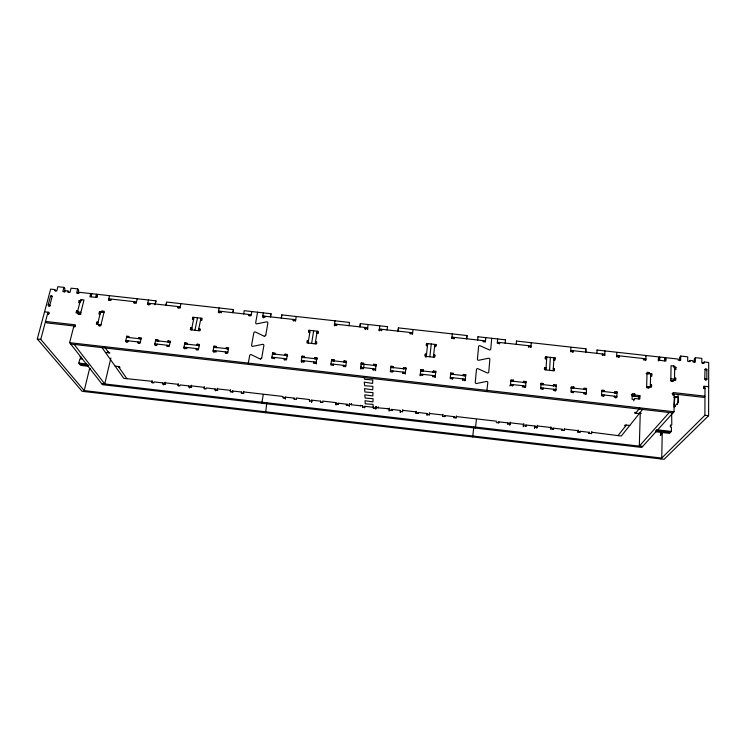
<?xml version="1.0" encoding="UTF-8"?>
<svg xmlns="http://www.w3.org/2000/svg" width="746" height="746" viewBox="0 0 746 746"><rect width="100%" height="100%" fill="white"/><g stroke="black" fill="none" stroke-linecap="round" stroke-linejoin="round"><path stroke-width="1.12" d="M379.21 330.347L379.779 326.161M55.894 291.08L54.794 289.56L50.653 289.103L37.3 338.982L82.088 391.296L664.071 459.303L708.607 415.709L708.7 362.491L704.252 361.996L703.124 363.302M704.252 361.996L704.252 363.106L701.827 362.826L701.846 358.397L695.375 357.679L694.274 359.003L694.246 362.314M660.863 458.93L704.895 415.289L704.989 386.335L703.459 387.985M705.688 380.292L706.835 379.033L706.863 369.699A0.942 0.811 28.2 0 0 705.949 368.766A0.942 0.811 28.2 0 0 705.035 369.494L704.718 379.145M381.551 330.609L381.7 329.294L381.691 330.702M271.022 313.749L244.194 310.681L243.69 314.01M695.375 357.679L695.347 362.108L692.922 361.838L692.931 360.728L690.125 360.421L689.043 361.735M690.125 360.421L690.115 361.521L687.691 361.25L687.737 356.83L680.697 356.047L679.643 357.381L679.597 360.682M680.697 356.047L680.632 360.467L678.217 360.197L678.235 359.087L597.07 350.042A1.231 0.466 2 0 0 597.052 350.172M674.515 378.017L675.736 378.157L675.699 380.404L673.265 380.124L672.23 381.383M673.489 365.969L673.47 367.079L675.895 367.349L675.857 369.578L674.645 369.438M655.893 431.785L669.535 433.361L671.381 431.421L671.456 427.113L670.356 426.982L670.393 424.922M671.661 413.946L671.801 424.716L670.561 426.041M673.265 380.124L673.246 381.253L670.813 380.982L671.064 365.689L674.701 366.1L674.496 379.145L673.116 380.824L670.393 380.516M673.228 395.455L673.265 393.123M75.253 326.114L46.672 322.878L45.534 321.451L75.355 324.836L74.805 326.972L73.658 326.841L69.63 342.675L102.482 384.684L641.784 447.441L674.011 411.755L674.263 394.97L673.032 394.83L673.069 392.555L704.951 396.163L703.804 397.376L672.034 393.776M660.266 435.636L661.133 434.704L662.196 434.825L661.739 458.063L84.214 390.606L89.576 368.645L90.574 368.766M664.686 360.905L664.742 357.586M664.723 358.695L665.936 358.826L665.889 361.036L658.438 360.206L658.485 357.996L659.697 358.127L658.718 359.451L658.737 358.35M659.65 360.346L659.716 357.026M661.133 434.704L661.17 432.708L660.303 433.64L662.42 433.883M658.364 360.999L658.42 358.798M375.993 406.738L375.928 407.241L378.063 407.838L389.281 408.789L389.114 411.177M650.316 386.95L650.643 373.839M650.372 384.694L651.594 384.833L651.538 387.09L646.661 386.54M646.996 373.429L651.855 373.97L651.799 376.208L650.587 376.077M649.43 373.699L649.458 372.58L647.034 372.31L646.633 387.668L649.076 387.948L649.104 386.81L648.153 388.051M677.471 404.444L678.245 397.282L674.943 396.835L674.048 405.218M643.369 359.87L643.556 358.546M645.784 360.141L646.055 355.506L645.588 356.168M638.893 399.11L638.958 396.835L639.882 395.622L634.687 395.035L633.783 396.247L634.715 393.897L632.272 393.618L632.095 399.315L634.548 399.586L634.576 398.448L639.788 399.045L639.882 395.622M110.893 357.968L104.738 383.938L101.624 383.575L642.623 446.509L639.322 446.117L640.255 413.153M633.643 400.788L634.576 398.448M634.687 395.035L634.715 393.897M391.025 366.211L390.988 367.508L393.356 367.778L393.412 366.482L391.025 366.211L390.326 371.769L392.713 372.049L392.853 370.93M391.37 410.412L391.408 409.386L400.49 410.44L400.304 412.473L400.49 410.44M616.681 356.886L616.783 352.597M614.536 392.741L614.573 391.613L617.017 391.883L616.802 397.571L614.359 397.292L614.406 396.154M619.087 357.157L619.264 355.833L618.434 357.166M678.011 394.765L678.534 402.038L674.002 406.99M604.67 355.544L604.987 350.918M604.167 391.566L604.213 390.428L601.78 390.158L601.537 395.828L603.98 396.107L604.027 394.97L603.234 396.182M602.264 355.273L602.442 353.949M591.737 431.58L591.643 433.64L588.753 433.295M597.07 350.042L596.921 353.334A1.231 0.466 2.1 0 0 596.903 353.473M589.461 433.389L589.508 432.354L580.239 431.281L579.605 432.251M584.081 389.281L584.137 388.153L586.57 388.424L586.291 394.093L583.857 393.813L583.913 392.685M580.239 431.281L580.192 432.316L577.432 431.99M585.797 349.743L585.666 352.215L585.955 348.802L516.502 341.053L516.251 344.456A1.212 0.466 4 0 1 516.241 344.326M578.01 432.055L578.113 430.004M573.749 388.106L573.814 386.978L571.389 386.698L571.072 392.359L573.506 392.638L573.571 391.501L572.881 392.732M570.699 351.748L570.923 347.412M573.096 352.019L573.273 350.695L572.592 352.037M562.214 430.228L562.279 429.202L553.028 428.129L552.488 429.109M564.508 428.428L564.396 430.479L561.607 430.153M552.972 429.155L553.028 428.129M553.187 385.952L553.802 384.703L556.227 384.983L555.882 390.634L553.448 390.354L553.523 389.225M553.15 370.706L553.961 357.763M550.8 428.903L550.921 426.852M553.29 368.477L554.492 368.617L554.353 370.846L544.72 369.755L544.869 367.526L546.072 367.666L545.485 368.962L544.291 368.822L544.869 367.526M544.99 358.155L545.568 356.821L555.164 357.903L555.024 360.113L553.821 359.973M553.728 385.831L553.802 384.703M549.541 370.296L550.362 357.362M402.915 373.364L402.999 372.086L402.868 373.205L405.255 373.476L405.927 367.909L403.539 367.638L403.409 368.748M403.455 368.925L403.539 367.638M543.433 384.666L543.508 383.537L541.083 383.257L540.514 384.507L542.929 384.787L543.508 383.537M545.568 356.821L545.429 359.031L546.622 359.171M546.137 356.532L545.997 358.723L546.771 356.961L545.923 369.885M536.719 428.316L537.353 425.276M541.083 383.257L540.71 388.899L543.135 389.179L543.209 388.051L542.631 389.281M535.115 426.05L534.556 428.064L535.115 426.05L525.902 424.987L525.436 425.975M405.264 374.063L405.386 372.357L390.466 370.659M405.833 369.195L405.927 367.909M523.478 382.39L523.561 381.271L525.977 381.542L525.566 387.174L523.142 386.904L523.226 385.775L522.713 387.015M528.522 347.03L528.56 346.051M523.813 423.709L523.207 426.74M530.9 347.3L531.199 342.983M525.902 424.987L525.753 426.171M410.179 333.891L410.291 332.492L410.16 333.574L412.491 334.068M509.872 423.141L509.714 425.183L510.283 422.143M513.211 381.225L513.295 380.106L510.879 379.826L510.441 385.458L512.856 385.729L512.95 384.6L512.474 385.85M507.961 423.933L508.035 422.917L498.85 421.844L498.477 422.842M477.673 340.017A1.203 0.476 5 0 0 477.692 340.157L477.972 336.754L505.471 339.822L505.201 343.095A1.203 0.466 4.3 0 1 505.117 343.216M498.85 421.844L498.766 422.87L496.323 422.581M497.638 338.954L497.274 343.309L499.643 343.57L499.736 342.479L499.326 343.85M491.717 338.292L490.775 349.016A1.203 1.1 13.5 0 1 489.488 349.967L479.865 345.659A1.194 1.1 12.3 0 0 478.578 346.62L477.421 359.068A1.203 1.11 13 0 0 478.512 360.309L488.761 358.211A1.203 1.11 14 0 1 489.861 359.451L488.751 372.03A1.212 1.119 14.8 0 1 487.455 373.009L477.748 368.627A1.212 1.119 13.5 0 0 476.442 369.606L475.277 382.288A1.212 1.128 14.3 0 0 476.377 383.547L486.709 381.411A1.212 1.128 15.5 0 1 487.819 382.67L486.765 391.622M473.813 426.843L472.684 436.942M483.128 340.624L483.026 341.715L485.394 341.976L485.786 337.63M476.452 419.345L475.435 428.083M155.271 304.107L155.951 300.843L79.151 292.283L78.88 293.327L76.614 293.066L77.687 288.898L71.084 288.17L70.003 292.329L67.737 292.078L68.007 291.033L65.378 290.744L65.107 291.789L62.841 291.537L63.932 287.369L57.89 286.697L56.789 290.856L54.523 290.604L54.794 289.56M463.061 375.704L463.359 374.427L465.756 374.706L465.215 380.301L462.809 380.031L462.921 378.912L462.623 380.171M233.489 309.59L166.572 302.027L165.994 305.338L166.517 302.969M466.679 338.097L466.912 335.663A1.194 0.476 5.3 0 0 466.996 335.532L398.401 327.886L398 331.121A1.184 0.466 7 0 0 398.038 331.252L398.345 328.827M466.996 335.532L466.679 338.787A1.194 0.466 5.3 0 1 466.595 338.917M463.247 375.546L463.359 374.427M454.016 417.667L454.118 416.65L444.98 415.587L444.775 416.604M456.365 415.886L456.17 417.919L453.792 417.648M453.046 374.389L453.167 373.27L450.761 373L450.509 374.278L452.906 374.548L453.167 373.27M444.98 415.587L444.877 416.613L442.63 416.361M454.165 338.721L454.314 337.406L454.053 338.787M450.761 373L450.192 378.595L452.598 378.865L452.71 377.746L452.449 379.005M442.723 416.361L442.938 414.328M451.796 338.46L452.29 333.891M435.795 371.303L435.599 372.58L433.212 372.31L433.398 371.023L435.795 371.303L435.188 376.879L432.792 376.609L432.913 375.49L432.727 376.758M433.407 357.194L434.815 344.4L434.564 346.209M427.16 414.552L427.262 413.536L418.152 412.482L418.03 413.508L418.152 412.482M434.843 355.124L434.648 356.457L433.463 356.318L433.65 354.993L434.843 355.124L434.601 357.325L425.08 356.252L425.332 354.052L426.525 354.182L426.358 355.525L425.173 355.385L425.332 354.052M426.367 344.839L426.535 343.468L436 344.531L435.767 346.713L434.573 346.582M433.277 372.142L433.398 371.023M429.519 412.771L429.304 414.804L427.029 414.552M429.845 356.784L431.263 343.999M418.124 413.517L415.895 413.247L416.054 411.895L402.663 410.347L402.56 411.708L400.341 411.456M420.147 375.76L420.343 374.063L435.31 375.76L435.049 377.457M420.847 369.606L420.707 370.893L423.085 371.163L423.234 369.876L420.847 369.606L420.212 375.173L422.609 375.452L422.73 374.333L422.581 375.611M423.113 370.986L423.234 369.876M426.535 343.468L426.283 345.65L427.467 345.79M426.274 356.383L427.719 343.598L427.318 346.125M415.895 413.247L416.128 411.223M402.514 411.699L402.756 409.675M412.51 333.835L413.023 329.518M425.919 357.437L426.199 355.171M393.273 367.591L393.412 366.482M389.403 408.127L389.151 410.151L392.573 410.552M391.286 410.393L391.408 409.386M387.137 408.892L387.202 408.388M376.059 406.579L375.807 409.116M359.964 327A1.184 0.466 8 0 1 359.908 326.86L360.355 323.643L387.519 326.673L387.099 329.9A1.184 0.466 7.4 0 1 387.043 330.03M378.063 407.838L378.194 406.831M373.625 365.363L373.774 364.253L376.152 364.524L375.415 370.072L373.037 369.802L373.186 368.692L373.205 369.979M373.662 408.351L373.802 407.344L364.738 406.29L364.626 407.82M379.639 328.296L379.35 330.907L379.35 329.033L412.641 332.753M362.5 407.577L362.612 406.048M363.526 364.216L363.675 363.106L361.297 362.836L360.532 368.384L362.91 368.655L363.069 367.536L363.125 368.832M363.638 367.601L364.095 364.281M351.478 403.903L351.431 404.752L360.477 405.796L360.551 405.292M365.148 328.772L365.288 327.466L365.223 329.676M360.747 368.561L361.055 366.351M361.157 366.23L360.775 368.99L360.691 367.265L375.564 368.962L375.583 370.678M367.489 329.033L368.076 324.501M360.076 326.198L360.411 323.783A1.184 0.466 8 0 1 360.355 323.643M349.445 403.502L349.259 406.551M351.431 404.752L351.571 403.745M347.039 405.264L347.179 404.257L338.143 403.213L337.994 404.22M336.297 403.008L336.008 405.013L335.877 403.968L338.358 404.267M281.298 318.216L281.774 314.877L349.51 322.431L349.007 325.778A1.184 0.466 8.4 0 0 349.044 325.648M343.943 361.987L344.102 360.887L346.47 361.148L345.668 366.687L343.3 366.417L343.458 365.307L343.58 366.612M435.804 345.892L436 344.531M333.863 360.84L334.031 359.74L331.662 359.469L330.832 364.999L333.21 365.27L333.369 364.16L333.537 365.465M427.029 415.401L427.262 413.536M334.973 324.137L334.712 325.918L334.506 324.025L367.629 327.727L367.685 329.601M336.707 325.592L336.838 324.286M311.642 402.019L311.623 400.136L320.631 401.18L320.482 402.187L322.925 402.476L322.692 401.078L335.97 402.616L336.157 404.015M334.367 325.331L334.991 320.808M314.346 358.621L314.523 357.52L316.882 357.791L316.024 363.311L313.656 363.041L313.824 361.931L314.057 363.246M311.679 402.197L311.623 400.136M429.276 414.972L429.463 413.452L442.9 415M315.166 343.841L317.162 331.196L317.442 333.061M309.385 401.068L309.543 399.642M52.192 296.432L51.707 295.593L50.551 296.097L48.154 304.993L48.639 305.851L49.805 305.338L52.192 296.432L50.495 296.246L50.765 296.619M311.642 343.449L313.646 330.804M304.303 357.483L304.48 356.383L302.121 356.112L301.235 361.624L303.594 361.894L303.771 360.794L304.032 362.108M308.471 340.875L307.296 340.745L306.951 342.918L316.341 343.981L316.686 341.799L315.511 341.668L315.726 343.039L316.901 343.169M316.817 333.359L317.992 333.49L318.328 331.336L308.975 330.282L308.63 332.436L309.795 332.567M308.117 343.048L310.15 330.413M285.308 399.138L285.177 397.077L294.157 398.112L293.999 399.119L296.535 399.418L296.19 398.01L309.431 399.539L309.721 400.947M293.225 320.733L293.355 319.428L293.644 320.864M295.547 320.994L296.209 316.49M284.851 355.273L285.028 354.173L287.387 354.443L286.464 359.945L284.105 359.675L284.291 358.574L284.618 359.889M274.836 354.136L275.032 353.035L272.672 352.765L271.721 358.267L274.08 358.537L274.267 357.427L274.631 358.751M266.816 402.765L265.613 412.743M281.438 317.414L281.774 314.877M263.263 394.643L261.939 402.234L262.312 403.278M261.715 358.108L263.87 345.529A1.194 1.091 -14.3 0 0 262.89 344.307L252.558 346.377A1.194 1.091 -15.3 0 1 251.579 345.156L253.826 332.865A1.184 1.082 -14.4 0 1 255.188 331.914L264.392 336.334M265.744 335.383L267.861 323.009A1.184 1.072 -12.7 0 0 266.891 321.815L256.652 323.848A1.184 1.072 -13.7 0 1 255.682 322.654L257.594 312.182M271.022 313.712L270.434 317.003L270.863 314.607M263.329 317.936L263.711 315.819M265.119 316.276L264.933 317.339L262.611 317.078L263.375 312.826M232.323 391.976L232.51 390.979L241.443 392.014L241.256 393.011L243.97 393.329M260.345 359.078L251.057 354.583A1.203 1.1 -16.2 0 0 249.686 355.553L248.306 363.097L248.763 364.402M243.364 393.263L243.728 391.268M251.812 311.539L251.029 315.791L248.716 315.53L248.912 314.467L249.36 315.912M230.598 389.748L230.225 391.734L233.05 392.06L232.51 390.979M215.426 390.876L215.193 388.974L206.288 387.948L206.092 388.936L203.994 388.694L204.385 386.708M217.478 388.228L217.179 390.391M233.489 309.525L232.873 312.807L233.33 310.42M226.122 348.596L226.336 347.505L228.677 347.767L227.633 353.24L225.283 352.979L225.497 351.879L226.029 353.222M216.181 347.468L216.396 346.377L214.055 346.107L212.974 351.571L215.324 351.842L215.538 350.741L216.098 352.084M220.695 312.63L220.816 311.324L221.357 312.779M218.391 312.369L219.137 307.893M196.907 345.277L197.121 344.186L199.462 344.447L198.352 349.911L196.011 349.641L196.235 348.55L196.869 349.893M178.257 383.686L177.837 385.663L179.926 385.906L180.131 384.917L189.018 385.943L188.813 386.932L191.694 387.267M189.409 388.023L189.018 385.943M190.911 387.174L191.312 385.197M198.399 330.665L200.954 318.16L201.765 320.071M191.442 329.881L194.025 317.386M194.92 330.273L197.494 317.777M186.985 344.148L187.209 343.057L184.887 342.796L183.749 348.242L186.08 348.513L186.304 347.422L186.976 348.774M191.881 327.727L190.724 327.597L190.277 329.751L199.555 330.795L199.993 328.65L198.837 328.52L199.452 329.918L200.609 330.049M200.515 320.295L201.672 320.426L202.11 318.29L192.878 317.255L192.431 319.391L193.587 319.521M152.193 380.665L151.764 382.642L153.844 382.885L154.058 381.887L162.917 382.922L162.703 383.91L165.668 384.246M163.374 385.001L162.917 382.922M180.047 308.089L180.84 303.622M164.791 384.153L165.211 382.176M167.766 341.966L168.009 340.875L170.33 341.146L169.165 346.582L166.834 346.321L167.067 345.23L167.794 346.582M177.753 307.828L177.865 306.531L178.546 307.995M157.173 344.102L156.93 345.193L154.599 344.922L155.802 339.495L158.124 339.756L157.882 340.838M149.871 304.713L150.17 303.781M138.728 338.665L138.98 337.584L141.292 337.845L140.061 343.272L137.74 343.001L137.991 341.92L138.821 343.281M147.577 304.461L148.407 300.004M136.145 303.184L137.189 299.099M128.126 340.791L127.874 341.882L125.552 341.612L126.811 336.194L129.123 336.465L128.871 337.546M133.86 302.923L133.972 301.626L134.802 303.109M453.876 417.657L454.118 416.65M465.756 374.706L465.457 375.975L463.863 375.798M456.02 417.909L456.347 416.566L496.817 421.248M464.926 380.861L465.327 379.182L450.304 377.476M110.856 300.358L111.191 299.426M108.58 300.097L109.448 295.658M98.052 322.272L96.896 322.141L96.374 324.277L100.98 324.799M104.011 312.36L99.432 311.847L98.91 313.973L100.057 314.103M97.521 324.407L100.57 311.977M101.717 312.108L101.978 311.045L104.263 311.306L100.719 325.871L98.416 325.61L98.677 324.538L99.638 325.955M88.485 366.277L80.661 365.372L78.824 363.069L79.831 359.003L80.866 359.124L81.342 357.175M95.777 297.356L96.56 294.222L97.512 295.724M91.562 294.735L90.425 294.614L89.902 296.703L96.915 297.486L97.437 295.397L96.299 295.267L97.25 296.768M91.04 296.833L91.823 293.691M77.724 310.858L76.586 310.728L76.045 312.854L78.33 313.106L79.356 314.56M81.724 299.743L81.463 300.797L79.188 300.535L78.647 302.643L79.785 302.764M78.33 313.106L78.06 314.169L80.354 314.43L84 299.995L80.587 299.612L77.453 311.921L80.885 312.304M77.901 293.532L78.703 290.418L77.687 288.898M64.184 292.003L64.995 288.889L63.932 287.369M85.1 391.65L40.76 339.374L47.986 312.238L48.984 313.525M509.91 385.99L510.525 384.33L525.641 386.046L524.96 387.696M513.295 380.106L512.828 381.365L510.423 381.085M507.634 423.905L508.035 422.917M525.977 381.542L525.454 382.801L523.049 382.521M509.788 424.148L510.339 422.823L523.888 424.39L523.282 425.705L526.657 426.097M554.548 359.227L555.164 357.903M553.877 369.904L554.492 368.617M555.602 386.223L556.227 384.983M536.794 427.272L537.456 425.957L551.042 427.533L550.315 428.847L553.709 429.239M555.117 391.137L555.947 389.496L540.785 387.771M573.814 386.978L573.124 388.218L570.709 387.939M586.57 388.424L585.843 389.664L583.419 389.384M563.864 430.414L564.647 429.109L578.271 430.694M585.377 394.578L586.347 392.955L571.138 391.23M604.213 390.428L603.421 391.659L601.808 391.473M617.017 391.883L616.177 393.105L614.555 392.928M588.846 433.323L589.508 432.354M591.018 433.566L591.914 432.27L621.287 436.028L642.744 409.246M615.73 398.038L616.849 396.434L601.584 394.69M645.038 360.141L645.971 358.817L616.858 355.562M649.458 372.58L648.507 373.858L646.092 373.587M650.894 375.247L651.855 373.97M664.928 360.15L665.936 358.826M650.633 386.074L651.594 384.833M618.005 435.645L626.342 425.08M635.723 413.2L639.798 408.043M674.85 368.645L675.895 367.349M674.692 379.425L675.736 378.157M674.943 396.835L674.002 397.254M706.285 370.342L706.863 369.699L705.035 369.494M639.322 446.117L669.274 412.501M661.366 433.762L662.523 432.512M136.257 301.878L108.683 298.801L109.597 300.293M180.159 306.783L147.689 303.156L148.734 305.123M251.225 314.719L218.503 311.073L219.24 313.012M262.806 316.015L295.677 319.689M451.955 337.145L485.497 340.894M497.368 342.218L531.068 345.976M570.877 350.424L604.847 354.219M108.422 299.855L110.706 300.106M133.721 302.68L136.014 302.932M147.447 304.209L149.741 304.471M177.641 307.585L179.935 307.846M218.298 312.126L220.602 312.387M293.178 320.5L295.5 320.761M334.339 325.097L336.679 325.359M365.139 328.538L367.489 328.8M379.21 330.114L381.56 330.375M451.843 338.227L454.202 338.488M528.606 346.806L530.993 347.077M570.811 351.525L573.208 351.795M602.395 355.049L604.801 355.32M616.821 356.663L619.227 356.933M643.528 359.647L645.943 359.917M316.463 332.502L318.533 332.735M670.85 378.726L674.496 379.145M77.612 312.182L78.75 312.313M81.1 314.113L78.824 313.852L76.586 310.728M44.564 311.847L49.124 312.36L48.565 314.486L47.418 314.355M708.653 386.754L703.758 386.195L703.758 388.461L704.979 388.601M192.524 329.135L191.368 329.005L190.724 327.597M308.713 342.246L307.548 342.116L307.296 340.745M674.934 397.142L677.405 397.422M126.559 337.276L141.05 338.926M155.56 340.577L170.097 342.228M184.654 343.887L199.238 345.538M213.841 347.198L228.463 348.867M272.486 353.865L287.201 355.544M301.944 357.213L316.714 358.891M331.494 360.57L346.312 362.258M361.148 363.945L376.003 365.633M390.885 367.321L405.796 369.018M420.725 370.715L435.673 372.413M450.649 374.119L465.653 375.825M510.796 380.954L525.893 382.67M541.009 384.386L556.152 386.111M571.324 387.836L586.515 389.561M601.733 391.286L616.97 393.021M158.889 341.127L156.567 340.866L155.802 339.495M170.274 342.423L168.736 342.246L168.009 340.875M199.303 345.724L197.755 345.547L197.121 344.186M216.955 347.729L214.624 347.468L214.055 346.107M228.416 349.035L226.868 348.858L226.336 347.505M274.603 354.285L273.045 354.108L272.672 352.765M286.138 355.59L287.704 355.777M332.613 360.877L334.189 361.055L334.031 359.74M345.006 362.286L346.582 362.463M363.731 364.412L361.362 364.141L361.297 362.836M631.377 394.839L633.811 395.11M632.011 396.042L639.854 396.937M140.313 342.181L125.804 340.53L126.969 342.358M169.398 345.491L154.842 343.841L155.877 345.65M198.576 348.811L183.973 347.151L184.868 348.951M227.838 352.149L213.197 350.48L213.962 352.271M271.917 357.166L286.65 358.845M331 363.889L345.836 365.577M674.337 406.421L675.568 406.561M37.3 338.982L40.76 339.374M69.63 342.675L674.011 411.755M704.895 415.289L708.607 415.709M70.693 344.037L672.957 412.92M108.151 351.953L109.867 352.933L105.419 352.429M636.31 412.463L635.135 412.324L634.548 413.07L639.257 413.61M639.163 413.042L641.336 413.293M115.145 366.146L119.444 366.64L119.994 367.433L118.922 367.312M629.745 425.472L625.213 424.95L624.672 425.64L625.801 425.77M78.824 363.069L86.685 363.983M656.517 429.705L671.381 431.421M79.747 364.225L88.709 365.26M655.631 430.684L670.458 432.391M164.782 382.782L177.846 384.293L178.676 385.757M190.92 385.803L204.012 387.323L204.74 388.778M217.123 388.843L230.253 390.363L230.868 391.809M243.41 391.892L282.967 396.471L283.368 397.888M351.403 404.407L349.277 404.155L349.398 405.544L346.088 405.162M214.997 389.971L217.795 390.289M282.902 397.832L285.559 398.15M309.348 400.9L311.921 401.199M362.472 407.055L364.785 407.335L364.738 406.29M373.308 408.323L375.937 408.621L375.928 407.241M507.55 423.887L510.124 424.185M534.537 427.01L537.223 427.327M154.972 304.769L155.961 300.88M80.008 356.672L81.836 359.003M74.152 344.438L104.738 383.938M49.273 306.466L48.154 304.993L49.861 305.189L50.42 305.925M102.09 347.729L123.817 378.371L151.746 381.271L152.678 382.745M104.804 347.179L108.748 352.811M118.372 366.519L126.932 378.735M68.007 291.033L69.052 292.544M79.188 300.535L80.204 302.018M96.896 322.141L97.866 323.559M99.432 311.847L100.384 313.301M101.978 311.045L102.92 312.499M90.425 294.614L91.404 296.115M126.811 336.194L127.678 337.584M138.98 337.584L139.8 338.964M184.887 342.796L185.549 344.158M215.193 388.974L215.697 390.055M192.878 317.255L193.512 318.701M241.443 392.014L241.872 393.095M285.177 397.077L285.466 398.131M294.157 398.112L294.428 399.175M285.028 354.173L285.354 355.506M301.766 362.267L301.412 360.523L316.192 362.202L316.49 363.945M302.121 356.112L302.391 357.446L304.741 357.707L304.48 356.383M320.631 401.18L320.817 402.234M308.975 330.282L309.217 331.681M314.523 357.52L314.747 358.845L317.097 359.115L316.882 357.791M331.662 359.469L331.83 360.784M338.143 403.213L338.274 404.257M347.179 404.257L347.282 405.302M344.102 360.887L344.223 362.192M360.477 405.796L362.593 405.703L362.659 407.083M364.02 376.702L364.589 379.294L372.804 379.947L372.599 383.416L364.272 382.148L364.654 385.719L372.888 386.353L372.711 389.804L364.514 388.638L364.915 392.004L373 392.638L372.823 395.958L364.775 394.82L365.167 398.066L373.103 398.69L372.935 401.898L365.046 400.705L365.26 403.828L372.981 404.369L373.289 407.4M373.802 407.344L373.811 408.379M373.774 364.253L373.793 365.559L376.161 365.829L376.152 364.524M261.66 357.949A1.203 1.1 -15.3 0 1 260.289 358.91M265.697 335.215A1.184 1.082 -13.6 0 1 264.336 336.157M349.51 322.431A1.184 0.466 8.4 0 1 349.473 322.561M585.955 348.802A1.222 0.466 2.3 0 1 585.834 348.923M387.519 326.673A1.184 0.466 7.4 0 1 387.463 326.795M398.448 328.026A1.184 0.476 7 0 1 398.401 327.886M516.502 341.192A1.203 0.476 3.9 0 1 516.502 341.053M505.471 339.822A1.194 0.476 4.3 0 1 505.378 339.952M477.99 336.894A1.194 0.476 4.9 0 1 477.972 336.754M702.294 363.181A2.378 0.69 -82.6 0 1 702.676 363.526M676.529 397.254A2.163 0.578 -83.3 0 1 677.209 397.198M706.835 379.033L705.007 378.828A0.942 0.821 28.8 0 0 705.921 379.77A0.942 0.821 28.8 0 0 706.835 379.033"/></g></svg>
